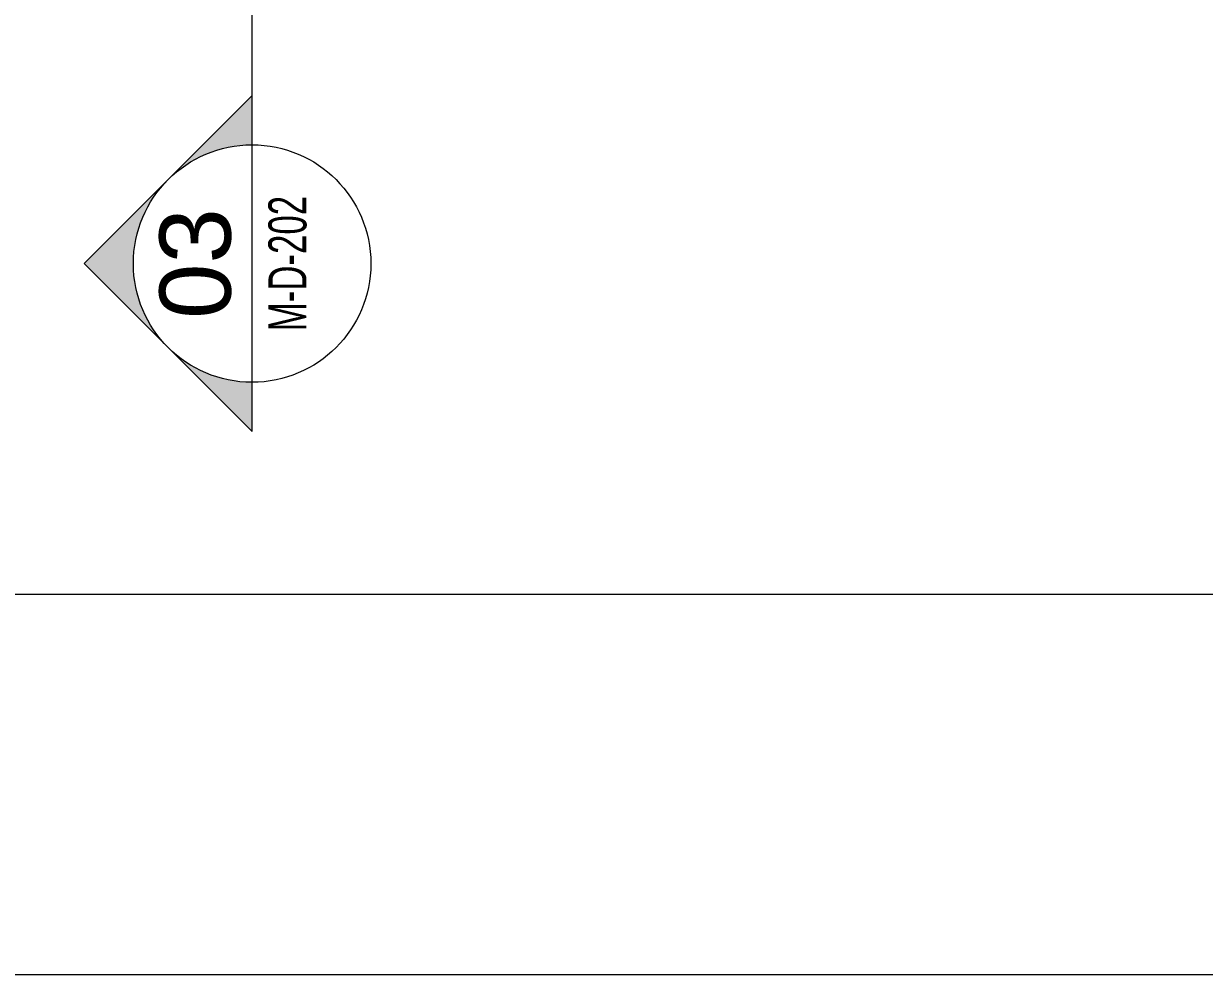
# Model space of a CAD drawing. Extents: x -1439 to 23780, y -1362 to 4476.
# Drawn here: x 2009.8 to 2258.4, y 0 to 200.2 of the extents above; entities that cross this region are included whole.
import ezdxf
from ezdxf.enums import TextEntityAlignment as Align

# ---------------------------------------------------------------- set-up
doc = ezdxf.new("R2010")
doc.units = 0
doc.header["$MEASUREMENT"] = 0
doc.linetypes.add('Audi$0$DASHDOT2', pattern=[0.5, 0.25, -0.125, 0, -0.125])
doc.layers.get('0').update_dxf_attribs({"color": 9, "lineweight": 9})
for name, color, linetype, lineweight in [('Audi$0$10', 8, 'Continuous', 9), ('Audi$0$21', 8, 'Continuous', 9), ('Audi$0$24', 8, 'Audi$0$DASHDOT2', 9)]:
    doc.layers.add(name, color=color, linetype=linetype, lineweight=lineweight)
doc.layers.add('Audi$0$40A', color=8, linetype='Continuous', lineweight=9, plot=False)
doc.styles.add('Audi$0$Arial', font='arial.ttf', dxfattribs={"height": 2.5})
doc.styles.add('Audi$0$MuuM_TEXT-STANDART', font='ARIALN.TTF')

# ---------------------------------------------------------------- blocks, each defined once
blk = doc.blocks.new('Audi$0$0_buildingsection')
h = blk.add_hatch(color=256)
h.paths.add_polyline_path([(7.071, 0), (0, 7.071), (-7.071, 0)])
h.paths.add_polyline_path([(5, 0, 1), (-5, 0)], flags=16)
for points in [[(7.071, 0), (0, 7.071), (-7.071, 0), (25, 0)], [(7.071, 0), (0, 7.071), (-7.071, 0), (7.071, 0)]]:
    blk.add_lwpolyline(points)
blk.add_circle((0, 0), 5)
at = {"style": 'Audi$0$Arial'}
blk.add_attdef('KESITADI', text='', height=3, dxfattribs=at).set_placement((0, 0), align=Align.BOTTOM_CENTER)
blk.add_attdef('PAFTAADI', text='', height=2, dxfattribs=at).set_placement((0, -0.5), align=Align.TOP_CENTER)
blk = doc.blocks.new('Audi$0$P-AKS_AUDI')
at = {"layer": 'Audi$0$21'}
ref = blk.add_blockref('Audi$0$0_buildingsection', (-2664.62, -2635.36), dxfattribs=dict(at, xscale=5, yscale=5, zscale=5, rotation=90))
ref.add_attrib('KESITADI', '03', dxfattribs={"layer": '0', "height": 15, "rotation": 90, "style": 'Audi$0$Arial'}).set_placement((-2664.62, -2635.36), align=Align.BOTTOM_CENTER)
ref.add_attrib('PAFTAADI', 'M-D-202', dxfattribs={"layer": '0', "height": 8, "rotation": 90, "style": 'Audi$0$MuuM_TEXT-STANDART', "width": 0.8}).set_placement((-2650.78, -2635.36), align=Align.BOTTOM_CENTER)
blk = doc.blocks.new('Audi$0$p-zemin kat')
at = {"layer": 'Audi$0$24'}
blk.add_blockref('Audi$0$P-AKS_AUDI', (4722.5, 2785), dxfattribs=at)

msp = doc.modelspace()

# ---------------------------------------------------------------- linework, layer by layer
at = {"layer": 'Audi$0$40A'}
for points in [[(5945, 4205), (0, 4205), (0, 0), (5945, 0)], [(5405.06, 80), (80, 80), (80, 4125), (5405.06, 4125)]]:
    msp.add_lwpolyline(points, close=True, dxfattribs=at)

# ---------------------------------------------------------------- block references
at = {"layer": 'Audi$0$10'}
msp.add_blockref('Audi$0$p-zemin kat', (0, 0), dxfattribs=at)

doc.saveas('drawing.dxf')
